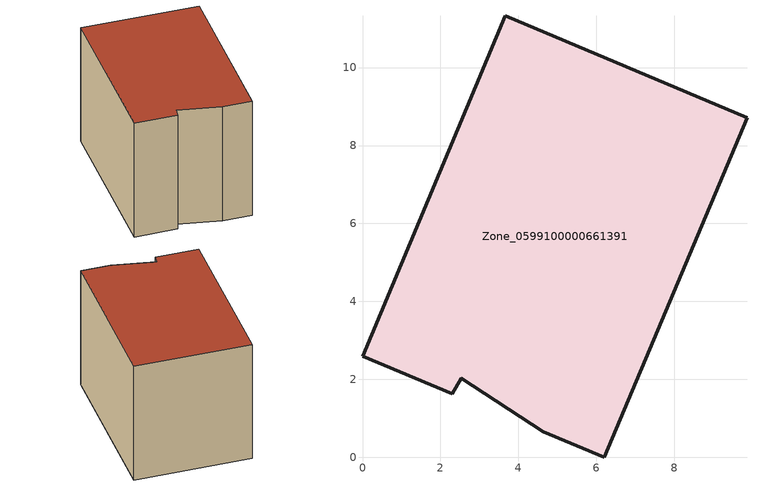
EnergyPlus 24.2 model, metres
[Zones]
Zone_0599100000661391
 floor ground (C_G): 6.2,0 4.64,0.65 2.54,2.03 2.3,1.63 0,2.59 3.67,11.33 9.87,8.71 z0
 wall outside (C_F): 6.2,0 9.87,8.71 3.67,11.33 0,2.59 2.3,1.63 2.54,2.03 4.64,0.65 6.2,0 z0:7.54
 roof outside (C_R): 4.64,0.65 6.2,0 9.87,8.71 3.67,11.33 0,2.59 2.3,1.63 2.54,2.03 z7.54
[BUILDING]
Pand.0599100000661391: North Axis=0; Terrain=City; Loads Convergence Tolerance Value=0.04; Temperature Convergence Tolerance Value=0.4; Solar Distribution=FullExterior; Maximum Number of Warmup Days=25; Minimum Number of Warmup Days=1
[Site:Location]
Rotterdam.The.Hague.AP_ZH_NLD Design_Conditions: Latitude=51.96; Longitude=4.45; Time Zone=1; Elevation=-4.5
[SITE:GROUNDTEMPERATURE:BUILDINGSURFACE]
18, 18, 18, 18, 18, 18, 18, 18, 18, 18, 18, 18
[MATERIAL] Thermal Absorptance=0.9; Solar Absorptance=0.7; Visible Absorptance=0.7
Name | Roughness | Thickness | Conductivity | Density | Specific Heat
G.TI.1946 | MediumSmooth | 0.15 | 1 | 540 | 1210
F.TI.1946 | Rough | 0.3 | 0.857143 | 1920 | 840
R.TI.1946 | MediumRough | 0.2 | 0.1 | 1500 | 1000
[CONSTRUCTION]
C_G: G.TI.1946
C_F: F.TI.1946
C_R: R.TI.1946
[ZONE]
Zone_0599100000661391: Type=1; Multiplier=1; Ceiling Height=Autocalculate; Volume=Autocalculate; Floor Area=autocalculate; Part of Total Floor Area=Yes
[ZONEINFILTRATION:DESIGNFLOWRATE]
Infil_Zone_0599100000661391: Zone or ZoneList or Space or SpaceList=Zone_0599100000661391; Schedule=AlwaysOn; Design Flow Rate Calculation Method=Flow/Area; Flow Rate per Floor Area=0.003; Constant Term Coefficient=1; Temperature Term Coefficient=0; Velocity Term Coefficient=0; Velocity Squared Term Coefficient=0
[HVACTEMPLATE:ZONE:IDEALLOADSAIRSYSTEM]
Zone_0599100000661391: Maximum Heating Supply Air Temperature=50; Minimum Cooling Supply Air Temperature=13; Maximum Heating Supply Air Humidity Ratio=0.0156; Minimum Cooling Supply Air Humidity Ratio=0.0077; Heating Limit=NoLimit; Cooling Limit=NoLimit; Dehumidification Control Type=ConstantSensibleHeatRatio; Cooling Sensible Heat Ratio=0.7; Dehumidification Setpoint=60; Humidification Control Type=None; Humidification Setpoint=30; Outdoor Air Method=None; Outdoor Air Flow Rate per Person=0.00944; Outdoor Air Flow Rate per Zone Floor Area=0; Outdoor Air Flow Rate per Zone=0; Demand Controlled Ventilation Type=None; Outdoor Air Economizer Type=NoEconomizer; Heat Recovery Type=None; Sensible Heat Recovery Effectiveness=0.7; Latent Heat Recovery Effectiveness=0.65
[ZONECONTROL:THERMOSTAT]
ThermostatControl_Zone_0599100000661391: Zone or ZoneList=Zone_0599100000661391; Control Type Schedule=DualSetpointControlType; Control 1=Thermostat_Zone_0599100000661391; Temperature Difference Between Cutout And Setpoint=0
[THERMOSTATSETPOINT:DUALSETPOINT]
Thermostat_Zone_0599100000661391: Heating Setpoint Temperature Schedule=HeatingSetpoint_Zone_0599100000661391; Cooling Setpoint Temperature Schedule=CoolingSetpoint_Zone_0599100000661391
[SCHEDULE:COMPACT]
HeatingSetpoint_Zone_0599100000661391: Through: 12/31, For: AllDays, Until: 24:00, 21
CoolingSetpoint_Zone_0599100000661391: Through: 12/31, For: AllDays, Until: 24:00, 24
DualSetpointControlType: Through: 12/31, For: AllDays, Until: 24:00, 4
AlwaysOn: Through: 12/31, For: AllDays, Until: 24:00, 1
